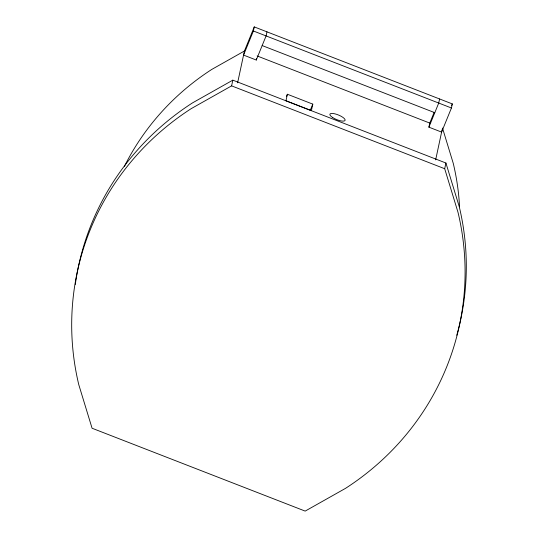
<?xml version="1.0" encoding="UTF-8"?>
<svg xmlns="http://www.w3.org/2000/svg" width="538" height="538" viewBox="0 0 538 538"><rect width="100%" height="100%" fill="white"/><g stroke="black" fill="none" stroke-linecap="round" stroke-linejoin="round"><path stroke-width="0.81" d="M445.921 163.014L444.697 168.724L458.013 212.349A278.892 265.543 12.1 0 1 345.53 488.349L305.167 511.1L92.079 428.241L78.763 384.616A278.892 265.543 12.1 0 1 191.246 108.615L231.609 85.865L232.833 80.149L445.921 163.014L459.237 206.632A278.892 265.543 12.1 0 1 456.782 335.235M237.608 82.845L244.434 51.009L254.259 26.9L452.31 103.908L451.436 107.99L441.604 132.099L428.9 127.163L429.775 123.081L434.119 112.422M266.969 31.843L266.095 35.925L256.27 60.034L243.559 55.091L253.385 30.982L254.259 26.9M256.27 60.034L256.619 58.4M287.373 94.244L285.974 100.774L311.388 110.66L312.793 104.13L287.373 94.244L286.445 96.531M439.6 98.965L438.726 103.047L428.9 127.163M435.659 159.86L442.128 129.651M310.305 110.216L312.793 104.13M451.671 105.468L452.31 103.908M244.434 51.009L211.79 69.415A262.477 249.914 12.1 0 0 124.399 166.383M232.833 80.149L192.469 102.906A278.892 265.543 12.1 0 0 75.3 284.454M253.385 30.982L451.436 107.99M262.167 45.569L434.791 112.691M257.144 55.952L429.775 123.081M231.609 85.865L444.697 168.724M442.485 128.017L453.245 163.303A262.477 249.914 12.1 0 1 459.566 206.814M332.733 117.6A8.191 2.468 22.2 0 0 345.066 120.431A8.191 2.468 22.2 0 0 334.723 113.794A8.191 2.468 22.2 0 0 332.733 117.6"/></g></svg>
